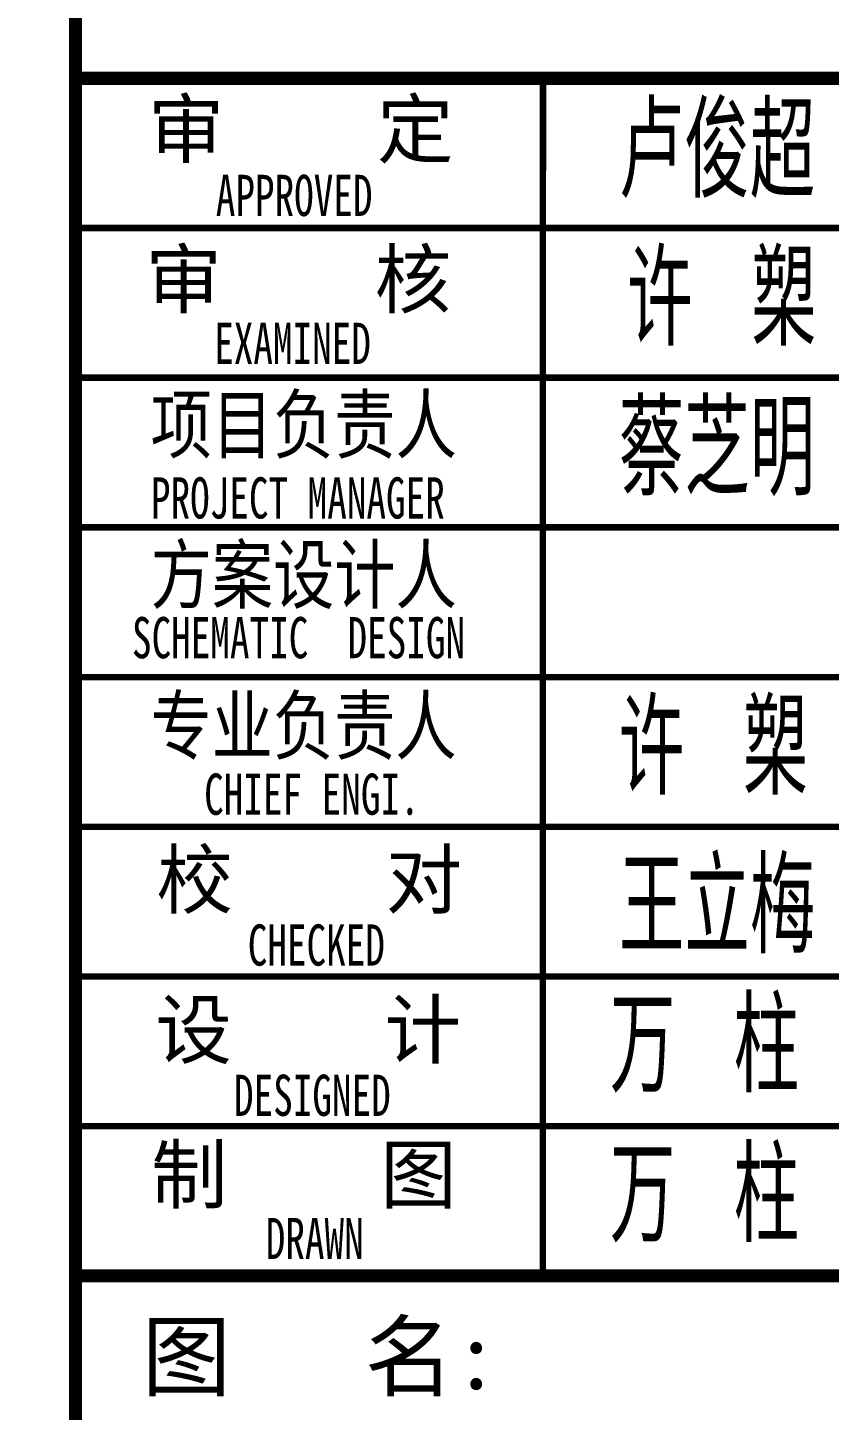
# Model space of a CAD drawing. Extents: x 169490 to 7584583, y -2399407 to 1374371.
# Drawn here: x 1566936 to 1571223, y 802873 to 810263 of the extents above; entities that cross this region are included whole.
import ezdxf
from ezdxf.enums import TextEntityAlignment as Align

# ---------------------------------------------------------------- set-up
doc = ezdxf.new("R2010")
doc.units = 0
doc.header["$LTSCALE"] = 100
doc.layers.add('图框', color=140, linetype='CONTINUOUS')
doc.layers.add('图签文字', color=147, linetype='CONTINUOUS')
doc.layers.add('砼柱', color=2, linetype='CONTINUOUS', lineweight=35)
doc.styles.add('建筑图签-1', font='simhei.ttf', dxfattribs={"width": 0.7})
doc.styles.add('建筑图签-2', font='TXT.shx', dxfattribs={"width": 0.5, "bigfont": 'HZTXT.shx'})

msp = doc.modelspace()

# ---------------------------------------------------------------- linework, layer by layer
at = {"layer": '图框'}
for points, const_width in [([(1567191.1, 796791.4), (1567191.1, 854191.4)], 70), ([(1574191.1, 809991.8), (1567191.1, 809991.8)], 70), ([(1567191.1, 809991.8), (1574191.1, 809991.8)], 70), ([(1569690.6, 803591.8), (1569691.1, 809991.8)], 35), ([(1567191.1, 809191.8), (1574191.1, 809191.8)], 35), ([(1567191.1, 808391.8), (1574191.1, 808391.8)], 35), ([(1567191.1, 807591.8), (1574191.1, 807591.8)], 35), ([(1567191.1, 806791.8), (1574191.1, 806791.8)], 35), ([(1567191.1, 805991.8), (1574191.1, 805991.8)], 35), ([(1567191.1, 805191.8), (1574191.1, 805191.8)], 35), ([(1567191.1, 804391.8), (1574191.1, 804391.8)], 35), ([(1567191.1, 803591.8), (1574191.1, 803591.8)], 70)]:
    msp.add_lwpolyline(points, dxfattribs=dict(at, const_width=const_width))
at = {"layer": '砼柱', "ltscale": 10}
msp.add_lwpolyline([(1493586.2, 854191.4), (1567191.1, 854191.4), (1567191.1, 796791.4), (1493586.2, 796791.4)], close=True, dxfattribs=at)

# ---------------------------------------------------------------- texts
at = {"layer": '图框', "style": '建筑图签-1', "width": 0.7}
for s, p in [('APPROVED ', (1567941.8, 809256.2)), ('EXAMINED  ', (1567933.1, 808465.6, -1799)), ('PROJECT MANAGER', (1567595, 807639.4, -1799)), ('SCHEMATIC  DESIGN', (1567493.7, 806892.8, -1799))]:
    msp.add_text(s, height=220, dxfattribs=at).set_placement(p)
for s, p in [('CHIEF ENGI.', (1568455.6, 806166.3)), ('CHECKED  ', (1568584.2, 805360.2)), ('DESIGNED ', (1568510.7, 804556.9)), (' DRAWN   ', (1568575.7, 803791.9))]:
    msp.add_text(s, height=220, dxfattribs=at).set_placement(p, align=Align.MIDDLE)
at = {"layer": '图签文字', "color": 7, "style": '建筑图签-1'}
for s, height, p in [('审    定', 300, (1567578.8, 809570.6)), ('审    核', 300, (1567565.7, 808768.3)), ('校    对', 300, (1567624.4, 805559.6)), ('设    计', 300, (1567619, 804757.9)), ('制    图', 300, (1567596, 803983.1)), ('图   名:', 350, (1567546.4, 802986.6))]:
    msp.add_text(s, height=height, dxfattribs=at).set_placement(p)
at = {"layer": '图签文字', "color": 1, "style": '建筑图签-2', "width": 0.7}
for s, p in [('卢俊超', (1570097.3, 809353.3)), ('许 槊', (1570141.8, 808562.4)), ('蔡芝明', (1570097.3, 807762.4)), ('许 槊', (1570097.3, 806162.4)), ('王立梅', (1570098.1, 805315.5)), ('万 柱', (1570048.9, 804571.8)), ('万 柱', (1570048.9, 803771.8))]:
    msp.add_text(s, height=500, dxfattribs=at).set_placement(p)
at = {"layer": '图签文字', "color": 7, "style": '建筑图签-1', "width": 0.8}
for s, p in [('项目负责人', (1567593.6, 807992.1)), ('方案设计人', (1567593.6, 807189.6)), ('专业负责人', (1567592.3, 806383.1))]:
    msp.add_text(s, height=300, dxfattribs=at).set_placement(p)

doc.saveas('drawing.dxf')
